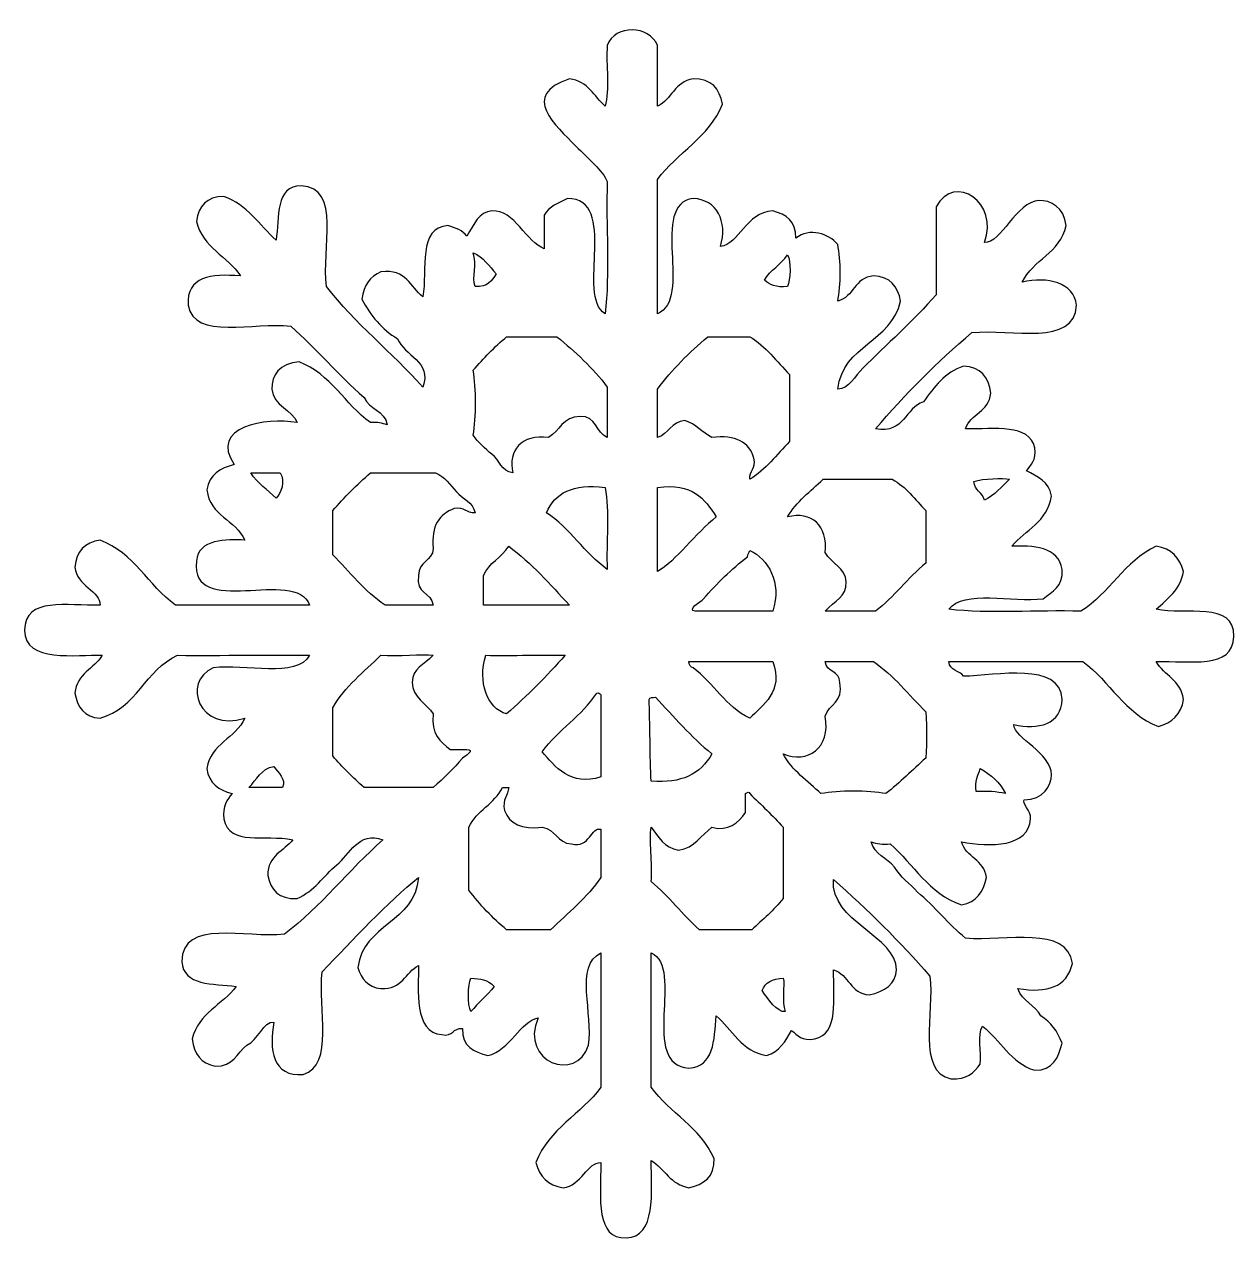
# Model space of a CAD drawing. Header units: centimetres. Extents: x -162 to 48, y -78 to 11.
# Drawn here: x 18.21 to 25.06, y 3.94 to 10.81 of the extents above; entities that cross this region are included whole.
import ezdxf

# ---------------------------------------------------------------- set-up
doc = ezdxf.new("R2010")
doc.units = ezdxf.units.CM
doc.header["$MEASUREMENT"] = 0
doc.layers.add('layer 1', color=7, linetype='Continuous')

msp = doc.modelspace()

# ---------------------------------------------------------------- linework, layer by layer
at = {"layer": 'layer 1', "color": 140}
for points, knots in [([(21.79344, 10.34238), (21.87343, 10.38058), (21.89144, 10.48134), (21.99476, 10.49634), (21.99476, 10.49634), (22.09964, 10.49889), (22.14426, 10.44039), (22.16044, 10.35398), (22.16044, 10.35398), (22.08628, 10.16373), (21.90415, 10.08151), (21.79344, 9.92782), (21.79344, 9.92782), (21.79344, 9.92782), (21.79344, 9.16977), (21.79344, 9.16977), (21.79344, 9.16977), (21.99567, 9.25153), (21.74469, 9.78703), (21.99476, 9.82123), (21.99476, 9.82123), (22.1267, 9.81638), (22.1926, 9.69112), (22.14865, 9.54876), (22.14865, 9.54876), (22.25523, 9.56147), (22.2929, 9.7436), (22.4447, 9.75028), (22.4447, 9.75028), (22.52056, 9.73109), (22.57782, 9.69368), (22.57507, 9.59613), (22.57507, 9.59613), (22.65178, 9.6581), (22.7623, 9.62227), (22.81196, 9.56082), (22.81196, 9.56082), (22.83024, 9.47225), (22.83024, 9.32923), (22.81196, 9.24072), (22.81196, 9.24072), (22.90348, 9.26405), (22.9065, 9.37522), (23.01328, 9.38308), (23.01328, 9.38308), (23.10939, 9.38027), (23.15171, 9.32412), (23.16717, 9.24072), (23.16717, 9.24072), (23.11496, 9.00887), (22.84406, 8.99571), (22.81196, 8.74335), (22.81196, 8.74335), (22.87577, 8.7461), (22.91017, 8.81823), (22.95412, 8.86193), (22.95412, 8.86193), (23.08351, 8.99112), (23.24277, 9.13348), (23.36849, 9.2763), (23.36849, 9.2763), (23.36849, 9.2763), (23.36849, 9.77387), (23.36849, 9.77387), (23.36849, 9.77387), (23.47108, 9.97034), (23.72789, 9.79234), (23.64096, 9.57255), (23.64096, 9.57255), (23.73504, 9.56495), (23.81915, 9.80184), (23.94907, 9.80924), (23.94907, 9.80924), (24.01379, 9.81291), (24.09162, 9.76948), (24.10276, 9.66734), (24.10276, 9.66734), (24.06902, 9.51155), (23.91552, 9.47552), (23.85407, 9.34744), (23.85407, 9.34744), (23.99807, 9.38262), (24.14482, 9.34515), (24.16211, 9.21714), (24.16211, 9.21714), (24.14849, 8.98208), (23.79583, 9.08585), (23.56981, 9.06318), (23.56981, 9.06318), (23.37334, 8.89632), (23.19194, 8.71492), (23.02507, 8.51845), (23.02507, 8.51845), (23.19351, 8.49211), (23.1903, 8.63748), (23.29754, 8.67214), (23.29754, 8.67214), (23.35716, 8.75488), (23.41658, 8.83762), (23.52238, 8.87366), (23.52238, 8.87366), (23.61973, 8.86835), (23.6673, 8.81338), (23.67653, 8.71977), (23.67653, 8.71977), (23.6673, 8.61436), (23.56149, 8.60584), (23.53444, 8.51845), (23.53444, 8.51845), (23.69874, 8.51687), (23.89679, 8.54917), (23.92522, 8.41192), (23.92522, 8.41192), (23.93655, 8.34097), (23.90327, 8.31529), (23.87785, 8.28155), (23.87785, 8.28155), (23.94029, 8.24945), (24.00822, 8.22266), (24.02002, 8.13946), (24.02002, 8.13946), (23.99715, 7.99271), (23.87163, 7.94829), (23.79511, 7.85539), (23.79511, 7.85539), (23.90746, 7.86116), (24.06601, 7.85284), (24.07937, 7.72483), (24.07937, 7.72483), (24.08815, 7.62518), (24.02277, 7.59976), (23.97265, 7.55888), (23.97265, 7.55888), (23.79721, 7.53713), (23.52428, 7.61273), (23.4397, 7.49972), (23.4397, 7.49972), (23.66454, 7.47221), (23.94094, 7.49599), (24.18596, 7.48813), (24.18596, 7.48813), (24.34889, 7.58961), (24.43091, 7.77173), (24.61212, 7.85539), (24.61212, 7.85539), (24.69807, 7.84268), (24.74498, 7.79067), (24.76601, 7.71303), (24.76601, 7.71303), (24.74825, 7.60854), (24.67547, 7.55888), (24.61212, 7.49972), (24.61212, 7.49972), (24.77322, 7.46317), (25.05538, 7.54847), (25.05033, 7.34577), (25.05033, 7.34577), (25.0466, 7.15631), (24.79863, 7.21062), (24.61212, 7.20367), (24.61212, 7.20367), (24.65536, 7.1244), (24.75238, 7.09918), (24.76601, 6.99056), (24.76601, 6.99056), (24.75428, 6.90369), (24.70043, 6.85908), (24.62411, 6.83667), (24.62411, 6.83667), (24.43392, 6.91109), (24.35027, 7.09178), (24.19749, 7.20367), (24.19749, 7.20367), (24.19749, 7.20367), (23.4397, 7.20367), (23.4397, 7.20367), (23.4397, 7.20367), (23.44219, 7.15093), (23.50161, 7.15513), (23.52238, 7.12067), (23.52238, 7.12067), (23.7087, 7.12394), (24.07151, 7.20524), (24.07937, 6.99056), (24.07937, 6.99056), (24.07937, 6.85259), (23.9433, 6.814), (23.80671, 6.84846), (23.80671, 6.84846), (23.80828, 6.7671), (24.01929, 6.69149), (24.02002, 6.56414), (24.02002, 6.56414), (24.02021, 6.5036), (23.97357, 6.42315), (23.86606, 6.42224), (23.86606, 6.42224), (23.8506, 6.40586), (23.90563, 6.35941), (23.90144, 6.31545), (23.90144, 6.31545), (23.89384, 6.15553), (23.67057, 6.15416), (23.51065, 6.18515), (23.51065, 6.18515), (23.53791, 6.09775), (23.63867, 6.08439), (23.65275, 5.98383), (23.65275, 5.98383), (23.63401, 5.90383), (23.59779, 5.84147), (23.51065, 5.82994), (23.51065, 5.82994), (23.3246, 5.89257), (23.24205, 6.05871), (23.10801, 6.17355), (23.10801, 6.17355), (23.06504, 6.16962), (23.03104, 6.17519), (23.00149, 6.18515), (23.00149, 6.18515), (23.02042, 6.11348), (23.09, 6.09225), (23.13186, 6.04298), (23.13186, 6.04298), (23.16534, 5.98592), (23.22056, 5.95055), (23.26197, 5.90108), (23.26197, 5.90108), (23.35971, 5.82116), (23.43669, 5.72014), (23.53444, 5.64041), (23.53444, 5.64041), (23.76301, 5.6203), (24.10689, 5.71529), (24.13859, 5.49825), (24.13859, 5.49825), (24.10597, 5.36421), (23.99735, 5.32975), (23.83049, 5.35615), (23.83049, 5.35615), (23.85198, 5.28284), (23.92849, 5.26463), (23.9606, 5.20219), (23.9606, 5.20219), (24.01445, 5.16524), (24.05539, 5.11532), (24.07937, 5.0483), (24.07937, 5.0483), (24.05998, 4.96464), (24.02879, 4.89343), (23.92522, 4.89435), (23.92522, 4.89435), (23.78679, 4.93759), (23.73274, 5.06514), (23.62917, 5.14304), (23.62917, 5.14304), (23.60165, 5.09541), (23.62504, 4.9972), (23.61737, 4.92973), (23.61737, 4.92973), (23.58062, 4.88328), (23.54321, 4.83821), (23.45143, 4.84672), (23.45143, 4.84672), (23.25686, 4.88511), (23.35808, 5.21929), (23.33312, 5.4271), (23.33312, 5.4271), (23.1637, 5.62095), (22.98138, 5.80196), (22.78838, 5.9723), (22.78838, 5.9723), (22.76689, 5.73422), (23.14798, 5.65037), (23.14359, 5.46267), (23.14359, 5.46267), (23.14156, 5.38478), (23.07729, 5.33695), (22.9897, 5.32051), (22.9897, 5.32051), (22.88154, 5.327), (22.87623, 5.43634), (22.78838, 5.46267), (22.78838, 5.46267), (22.7868, 5.29856), (22.8191, 5.10052), (22.68159, 5.07182), (22.68159, 5.07182), (22.60815, 5.05754), (22.58411, 5.09292), (22.55148, 5.11925), (22.55148, 5.11925), (22.51591, 5.05983), (22.48335, 4.99793), (22.40912, 4.97709), (22.40912, 4.97709), (22.26559, 5.00343), (22.21639, 5.12364), (22.12513, 5.20219), (22.12513, 5.20219), (22.11399, 5.06331), (22.1117, 4.91564), (21.97117, 4.90614), (21.97117, 4.90614), (21.68855, 4.92508), (21.94831, 5.47512), (21.75786, 5.5574), (21.75786, 5.5574), (21.75668, 5.35104), (21.75878, 5.04529), (21.75786, 4.79962), (21.75786, 4.79962), (21.86255, 4.65169), (22.03609, 4.57262), (22.11307, 4.39678), (22.11307, 4.39678), (22.117, 4.29026), (22.05509, 4.24957), (21.97117, 4.23103), (21.97117, 4.23103), (21.86511, 4.24767), (21.83438, 4.339), (21.75786, 4.38499), (21.75786, 4.38499), (21.75924, 4.20889), (21.78695, 3.95097), (21.6157, 3.94677), (21.6157, 3.94677), (21.44491, 3.94265), (21.47033, 4.1631), (21.4736, 4.3732), (21.4736, 4.3732), (21.39846, 4.37686), (21.36151, 4.24053), (21.26049, 4.23103), (21.26049, 4.23103), (21.17218, 4.24171), (21.12717, 4.29511), (21.1066, 4.3732), (21.1066, 4.3732), (21.17866, 4.56548), (21.36308, 4.64566), (21.4736, 4.79962), (21.4736, 4.79962), (21.4736, 4.79962), (21.4736, 5.5574), (21.4736, 5.5574), (21.4736, 5.5574), (21.32312, 5.48783), (21.43292, 5.20842), (21.40265, 5.03651), (21.40265, 5.03651), (21.3393, 4.82111), (21.01115, 4.94034), (21.11839, 5.1904), (21.11839, 5.1904), (21.01691, 5.17239), (20.96215, 5.00762), (20.83407, 4.97709), (20.83407, 4.97709), (20.75807, 4.99996), (20.68575, 5.02655), (20.69197, 5.13105), (20.69197, 5.13105), (20.63602, 5.13589), (20.63786, 5.0825), (20.57365, 5.09567), (20.57365, 5.09567), (20.41649, 5.10792), (20.44165, 5.35405), (20.44328, 5.48645), (20.44328, 5.48645), (20.36722, 5.44787), (20.35176, 5.3492), (20.22998, 5.35615), (20.22998, 5.35615), (20.15621, 5.36493), (20.11972, 5.41183), (20.09961, 5.47466), (20.09961, 5.47466), (20.1338, 5.72499), (20.41924, 5.72361), (20.44328, 5.98383), (20.44328, 5.98383), (20.26994, 5.8454), (20.07006, 5.63071), (19.89828, 5.45088), (19.89828, 5.45088), (19.87542, 5.24471), (19.96812, 4.92324), (19.79176, 4.87057), (19.79176, 4.87057), (19.61822, 4.8553), (19.59627, 5.01267), (19.62608, 5.16662), (19.62608, 5.16662), (19.56784, 5.17468), (19.53567, 5.06167), (19.47212, 5.03651), (19.47212, 5.03651), (19.41736, 4.99236), (19.39613, 4.91518), (19.29439, 4.91793), (19.29439, 4.91793), (19.21538, 4.93366), (19.17168, 4.98476), (19.16408, 5.07182), (19.16408, 5.07182), (19.1992, 5.21838), (19.33553, 5.26371), (19.41297, 5.36814), (19.41297, 5.36814), (19.2803, 5.38569), (19.1139, 5.36905), (19.10493, 5.51004), (19.10493, 5.51004), (19.10742, 5.75204), (19.46708, 5.63739), (19.68524, 5.66399), (19.68524, 5.66399), (19.89206, 5.82017), (20.04896, 6.0268), (20.24196, 6.19694), (20.24196, 6.19694), (20.1038, 6.24823), (20.05152, 6.11118), (19.98129, 6.05504), (19.98129, 6.05504), (19.90523, 5.99306), (19.85419, 5.90593), (19.75619, 5.86525), (19.75619, 5.86525), (19.65261, 5.8602), (19.60734, 5.9136), (19.59044, 5.99562), (19.59044, 5.99562), (19.5907, 6.11), (19.68288, 6.13221), (19.7326, 6.19694), (19.7326, 6.19694), (19.57242, 6.23068), (19.37739, 6.15717), (19.34175, 6.31545), (19.34175, 6.31545), (19.33396, 6.3864), (19.35984, 6.42361), (19.38919, 6.45761), (19.38919, 6.45761), (19.31522, 6.47864), (19.25698, 6.51494), (19.24702, 6.59978), (19.24702, 6.59978), (19.26877, 6.74397), (19.41087, 6.76755), (19.46033, 6.88404), (19.46033, 6.88404), (19.20496, 6.80267), (19.10073, 7.08719), (19.2826, 7.1683), (19.2826, 7.1683), (19.46361, 7.19253), (19.75409, 7.1073), (19.82733, 7.23925), (19.82733, 7.23925), (19.62372, 7.24108), (19.32354, 7.23807), (19.08134, 7.23925), (19.08134, 7.23925), (18.8983, 7.15768), (18.85067, 6.9409), (18.64313, 6.88404), (18.64313, 6.88404), (18.55508, 6.89072), (18.5142, 6.94457), (18.50077, 7.02613), (18.50077, 7.02613), (18.51256, 7.13685), (18.60867, 7.16319), (18.65492, 7.23925), (18.65492, 7.23925), (18.5123, 7.24665), (18.21487, 7.19142), (18.21651, 7.38141), (18.21651, 7.38141), (18.21579, 7.57179), (18.46035, 7.51682), (18.64313, 7.5235), (18.64313, 7.5235), (18.64797, 7.59957), (18.50883, 7.63396), (18.50077, 7.73662), (18.50077, 7.73662), (18.50817, 7.82814), (18.55737, 7.87734), (18.64313, 7.89051), (18.64313, 7.89051), (18.83541, 7.81864), (18.9154, 7.63396), (19.06929, 7.5235), (19.06929, 7.5235), (19.06929, 7.5235), (19.82733, 7.5235), (19.82733, 7.5235), (19.82733, 7.5235), (19.74878, 7.7412), (19.15183, 7.44011), (19.18787, 7.77219), (19.18787, 7.77219), (19.19546, 7.89562), (19.35957, 7.89608), (19.46033, 7.89051), (19.46033, 7.89051), (19.41113, 8.00725), (19.26248, 8.02455), (19.24702, 8.17503), (19.24702, 8.17503), (19.26019, 8.26052), (19.32145, 8.298), (19.40098, 8.31693), (19.40098, 8.31693), (19.2579, 8.53161), (19.57891, 8.58619), (19.75619, 8.55409), (19.75619, 8.55409), (19.73424, 8.62504), (19.61959, 8.64882), (19.61429, 8.74335), (19.61429, 8.74335), (19.60964, 8.82098), (19.6591, 8.88846), (19.76818, 8.89724), (19.76818, 8.89724), (19.94775, 8.82839), (20.02702, 8.65877), (20.17082, 8.55409), (20.17082, 8.55409), (20.2115, 8.55913), (20.23738, 8.54943), (20.26555, 8.54203), (20.26555, 8.54203), (20.25238, 8.6234), (20.16315, 8.62897), (20.13518, 8.69599), (20.13518, 8.69599), (19.99026, 8.82354), (19.86572, 8.9712), (19.72081, 9.09876), (19.72081, 9.09876), (19.51445, 9.12536), (19.17535, 9.01903), (19.1405, 9.21714), (19.1405, 9.21714), (19.131, 9.38053), (19.26969, 9.39599), (19.43655, 9.38308), (19.43655, 9.38308), (19.36442, 9.49655), (19.22344, 9.54116), (19.18787, 9.69093), (19.18787, 9.69093), (19.19782, 9.77963), (19.24611, 9.83001), (19.34175, 9.83283), (19.34175, 9.83283), (19.47586, 9.7852), (19.54353, 9.67173), (19.63787, 9.58434), (19.63787, 9.58434), (19.65792, 9.71425), (19.63047, 9.89172), (19.77997, 9.89244), (19.77997, 9.89244), (20.00854, 9.88386), (19.89481, 9.5335), (19.92213, 9.32366), (19.92213, 9.32366), (20.08342, 9.11402), (20.29234, 8.95201), (20.46707, 8.75534), (20.46707, 8.75534), (20.52138, 8.90071), (20.36028, 8.93262), (20.32471, 9.02781), (20.32471, 9.02781), (20.23666, 9.08166), (20.17036, 9.15752), (20.12339, 9.25271), (20.12339, 9.25271), (20.13197, 9.33107), (20.1701, 9.37981), (20.22998, 9.40686), (20.22998, 9.40686), (20.37443, 9.42468), (20.39684, 9.32091), (20.46707, 9.2645), (20.46707, 9.2645), (20.49458, 9.41839), (20.4366, 9.6581), (20.60897, 9.66734), (20.60897, 9.66734), (20.65083, 9.65372), (20.69354, 9.6412), (20.71556, 9.60792), (20.71556, 9.60792), (20.76037, 9.67868), (20.78231, 9.74432), (20.85765, 9.75028), (20.85765, 9.75028), (20.98475, 9.76024), (21.0534, 9.57025), (21.1537, 9.53697), (21.1537, 9.53697), (21.1537, 9.53697), (21.1537, 9.7265), (21.1537, 9.7265), (21.1537, 9.7265), (21.18004, 9.77524), (21.23461, 9.79562), (21.28407, 9.82123), (21.28407, 9.82123), (21.57803, 9.81684), (21.3317, 9.27165), (21.49738, 9.16977), (21.49738, 9.16977), (21.5249, 9.39487), (21.50131, 9.67127), (21.50918, 9.91603), (21.50918, 9.91603), (21.48238, 9.97931), (21.4054, 10.04221), (21.33144, 10.11728), (21.33144, 10.11728), (21.21915, 10.23147), (21.01226, 10.40528), (21.29606, 10.49634), (21.29606, 10.49634), (21.40239, 10.48435), (21.4343, 10.39768), (21.49738, 10.34238), (21.49738, 10.34238), (21.52464, 10.43325), (21.50131, 10.57515), (21.50918, 10.68587), (21.50918, 10.68587), (21.55399, 10.8051), (21.74679, 10.80071), (21.79344, 10.68587), (21.79344, 10.68587), (21.79344, 10.68587), (21.79344, 10.34238), (21.79344, 10.34238)], [0, 0, 0, 0, 0.0060976, 0.0060976, 0.0060976, 0.0060976, 0.0121951, 0.0121951, 0.0121951, 0.0121951, 0.0182927, 0.0182927, 0.0182927, 0.0182927, 0.0243902, 0.0243902, 0.0243902, 0.0243902, 0.0304878, 0.0304878, 0.0304878, 0.0304878, 0.0365854, 0.0365854, 0.0365854, 0.0365854, 0.0426829, 0.0426829, 0.0426829, 0.0426829, 0.0487805, 0.0487805, 0.0487805, 0.0487805, 0.054878, 0.054878, 0.054878, 0.054878, 0.0609756, 0.0609756, 0.0609756, 0.0609756, 0.0670732, 0.0670732, 0.0670732, 0.0670732, 0.0731707, 0.0731707, 0.0731707, 0.0731707, 0.0792683, 0.0792683, 0.0792683, 0.0792683, 0.0853659, 0.0853659, 0.0853659, 0.0853659, 0.0914634, 0.0914634, 0.0914634, 0.0914634, 0.097561, 0.097561, 0.097561, 0.097561, 0.1036585, 0.1036585, 0.1036585, 0.1036585, 0.1097561, 0.1097561, 0.1097561, 0.1097561, 0.1158537, 0.1158537, 0.1158537, 0.1158537, 0.1219512, 0.1219512, 0.1219512, 0.1219512, 0.1280488, 0.1280488, 0.1280488, 0.1280488, 0.1341463, 0.1341463, 0.1341463, 0.1341463, 0.1402439, 0.1402439, 0.1402439, 0.1402439, 0.1463415, 0.1463415, 0.1463415, 0.1463415, 0.152439, 0.152439, 0.152439, 0.152439, 0.1585366, 0.1585366, 0.1585366, 0.1585366, 0.1646341, 0.1646341, 0.1646341, 0.1646341, 0.1707317, 0.1707317, 0.1707317, 0.1707317, 0.1768293, 0.1768293, 0.1768293, 0.1768293, 0.1829268, 0.1829268, 0.1829268, 0.1829268, 0.1890244, 0.1890244, 0.1890244, 0.1890244, 0.195122, 0.195122, 0.195122, 0.195122, 0.2012195, 0.2012195, 0.2012195, 0.2012195, 0.2073171, 0.2073171, 0.2073171, 0.2073171, 0.2134146, 0.2134146, 0.2134146, 0.2134146, 0.2195122, 0.2195122, 0.2195122, 0.2195122, 0.2256098, 0.2256098, 0.2256098, 0.2256098, 0.2317073, 0.2317073, 0.2317073, 0.2317073, 0.2378049, 0.2378049, 0.2378049, 0.2378049, 0.2439024, 0.2439024, 0.2439024, 0.2439024, 0.25, 0.25, 0.25, 0.25, 0.2560976, 0.2560976, 0.2560976, 0.2560976, 0.2621951, 0.2621951, 0.2621951, 0.2621951, 0.2682927, 0.2682927, 0.2682927, 0.2682927, 0.2743902, 0.2743902, 0.2743902, 0.2743902, 0.2804878, 0.2804878, 0.2804878, 0.2804878, 0.2865854, 0.2865854, 0.2865854, 0.2865854, 0.2926829, 0.2926829, 0.2926829, 0.2926829, 0.2987805, 0.2987805, 0.2987805, 0.2987805, 0.304878, 0.304878, 0.304878, 0.304878, 0.3109756, 0.3109756, 0.3109756, 0.3109756, 0.3170732, 0.3170732, 0.3170732, 0.3170732, 0.3231707, 0.3231707, 0.3231707, 0.3231707, 0.3292683, 0.3292683, 0.3292683, 0.3292683, 0.3353659, 0.3353659, 0.3353659, 0.3353659, 0.3414634, 0.3414634, 0.3414634, 0.3414634, 0.347561, 0.347561, 0.347561, 0.347561, 0.3536585, 0.3536585, 0.3536585, 0.3536585, 0.3597561, 0.3597561, 0.3597561, 0.3597561, 0.3658537, 0.3658537, 0.3658537, 0.3658537, 0.3719512, 0.3719512, 0.3719512, 0.3719512, 0.3780488, 0.3780488, 0.3780488, 0.3780488, 0.3841463, 0.3841463, 0.3841463, 0.3841463, 0.3902439, 0.3902439, 0.3902439, 0.3902439, 0.3963415, 0.3963415, 0.3963415, 0.3963415, 0.402439, 0.402439, 0.402439, 0.402439, 0.4085366, 0.4085366, 0.4085366, 0.4085366, 0.4146341, 0.4146341, 0.4146341, 0.4146341, 0.4207317, 0.4207317, 0.4207317, 0.4207317, 0.4268293, 0.4268293, 0.4268293, 0.4268293, 0.4329268, 0.4329268, 0.4329268, 0.4329268, 0.4390244, 0.4390244, 0.4390244, 0.4390244, 0.445122, 0.445122, 0.445122, 0.445122, 0.4512195, 0.4512195, 0.4512195, 0.4512195, 0.4573171, 0.4573171, 0.4573171, 0.4573171, 0.4634146, 0.4634146, 0.4634146, 0.4634146, 0.4695122, 0.4695122, 0.4695122, 0.4695122, 0.4756098, 0.4756098, 0.4756098, 0.4756098, 0.4817073, 0.4817073, 0.4817073, 0.4817073, 0.4878049, 0.4878049, 0.4878049, 0.4878049, 0.4939024, 0.4939024, 0.4939024, 0.4939024, 0.5, 0.5, 0.5, 0.5, 0.5060976, 0.5060976, 0.5060976, 0.5060976, 0.5121951, 0.5121951, 0.5121951, 0.5121951, 0.5182927, 0.5182927, 0.5182927, 0.5182927, 0.5243902, 0.5243902, 0.5243902, 0.5243902, 0.5304878, 0.5304878, 0.5304878, 0.5304878, 0.5365854, 0.5365854, 0.5365854, 0.5365854, 0.5426829, 0.5426829, 0.5426829, 0.5426829, 0.5487805, 0.5487805, 0.5487805, 0.5487805, 0.554878, 0.554878, 0.554878, 0.554878, 0.5609756, 0.5609756, 0.5609756, 0.5609756, 0.5670732, 0.5670732, 0.5670732, 0.5670732, 0.5731707, 0.5731707, 0.5731707, 0.5731707, 0.5792683, 0.5792683, 0.5792683, 0.5792683, 0.5853659, 0.5853659, 0.5853659, 0.5853659, 0.5914634, 0.5914634, 0.5914634, 0.5914634, 0.597561, 0.597561, 0.597561, 0.597561, 0.6036585, 0.6036585, 0.6036585, 0.6036585, 0.6097561, 0.6097561, 0.6097561, 0.6097561, 0.6158537, 0.6158537, 0.6158537, 0.6158537, 0.6219512, 0.6219512, 0.6219512, 0.6219512, 0.6280488, 0.6280488, 0.6280488, 0.6280488, 0.6341463, 0.6341463, 0.6341463, 0.6341463, 0.6402439, 0.6402439, 0.6402439, 0.6402439, 0.6463415, 0.6463415, 0.6463415, 0.6463415, 0.652439, 0.652439, 0.652439, 0.652439, 0.6585366, 0.6585366, 0.6585366, 0.6585366, 0.6646341, 0.6646341, 0.6646341, 0.6646341, 0.6707317, 0.6707317, 0.6707317, 0.6707317, 0.6768293, 0.6768293, 0.6768293, 0.6768293, 0.6829268, 0.6829268, 0.6829268, 0.6829268, 0.6890244, 0.6890244, 0.6890244, 0.6890244, 0.695122, 0.695122, 0.695122, 0.695122, 0.7012195, 0.7012195, 0.7012195, 0.7012195, 0.7073171, 0.7073171, 0.7073171, 0.7073171, 0.7134146, 0.7134146, 0.7134146, 0.7134146, 0.7195122, 0.7195122, 0.7195122, 0.7195122, 0.7256098, 0.7256098, 0.7256098, 0.7256098, 0.7317073, 0.7317073, 0.7317073, 0.7317073, 0.7378049, 0.7378049, 0.7378049, 0.7378049, 0.7439024, 0.7439024, 0.7439024, 0.7439024, 0.75, 0.75, 0.75, 0.75, 0.7560976, 0.7560976, 0.7560976, 0.7560976, 0.7621951, 0.7621951, 0.7621951, 0.7621951, 0.7682927, 0.7682927, 0.7682927, 0.7682927, 0.7743902, 0.7743902, 0.7743902, 0.7743902, 0.7804878, 0.7804878, 0.7804878, 0.7804878, 0.7865854, 0.7865854, 0.7865854, 0.7865854, 0.7926829, 0.7926829, 0.7926829, 0.7926829, 0.7987805, 0.7987805, 0.7987805, 0.7987805, 0.804878, 0.804878, 0.804878, 0.804878, 0.8109756, 0.8109756, 0.8109756, 0.8109756, 0.8170732, 0.8170732, 0.8170732, 0.8170732, 0.8231707, 0.8231707, 0.8231707, 0.8231707, 0.8292683, 0.8292683, 0.8292683, 0.8292683, 0.8353659, 0.8353659, 0.8353659, 0.8353659, 0.8414634, 0.8414634, 0.8414634, 0.8414634, 0.847561, 0.847561, 0.847561, 0.847561, 0.8536585, 0.8536585, 0.8536585, 0.8536585, 0.8597561, 0.8597561, 0.8597561, 0.8597561, 0.8658537, 0.8658537, 0.8658537, 0.8658537, 0.8719512, 0.8719512, 0.8719512, 0.8719512, 0.8780488, 0.8780488, 0.8780488, 0.8780488, 0.8841463, 0.8841463, 0.8841463, 0.8841463, 0.8902439, 0.8902439, 0.8902439, 0.8902439, 0.8963415, 0.8963415, 0.8963415, 0.8963415, 0.902439, 0.902439, 0.902439, 0.902439, 0.9085366, 0.9085366, 0.9085366, 0.9085366, 0.9146341, 0.9146341, 0.9146341, 0.9146341, 0.9207317, 0.9207317, 0.9207317, 0.9207317, 0.9268293, 0.9268293, 0.9268293, 0.9268293, 0.9329268, 0.9329268, 0.9329268, 0.9329268, 0.9390244, 0.9390244, 0.9390244, 0.9390244, 0.945122, 0.945122, 0.945122, 0.945122, 0.9512195, 0.9512195, 0.9512195, 0.9512195, 0.9573171, 0.9573171, 0.9573171, 0.9573171, 0.9634146, 0.9634146, 0.9634146, 0.9634146, 0.9695122, 0.9695122, 0.9695122, 0.9695122, 0.9756098, 0.9756098, 0.9756098, 0.9756098, 0.9817073, 0.9817073, 0.9817073, 0.9817073, 0.9878049, 0.9878049, 0.9878049, 0.9878049, 1, 1, 1, 1]), ([(20.76292, 9.32366), (20.83341, 9.31672), (20.85628, 9.35694), (20.8815, 9.39487), (20.8815, 9.39487), (20.84127, 9.43759), (20.8112, 9.49033), (20.75133, 9.51339), (20.75133, 9.51339), (20.77629, 9.44774), (20.74189, 9.37522), (20.76292, 9.32366)], [0, 0, 0, 0, 0.25, 0.25, 0.25, 0.25, 0.5, 0.5, 0.5, 0.5, 1, 1, 1, 1]), ([(22.39733, 9.3595), (22.42622, 9.3327), (22.46461, 9.31606), (22.5277, 9.32366), (22.5277, 9.32366), (22.54454, 9.35858), (22.54945, 9.4674), (22.5277, 9.5014), (22.5277, 9.5014), (22.49233, 9.44591), (22.42924, 9.4182), (22.39733, 9.3595)], [0, 0, 0, 0, 0.25, 0.25, 0.25, 0.25, 0.5, 0.5, 0.5, 0.5, 1, 1, 1, 1]), ([(21.50918, 8.75534), (21.42761, 8.8633), (21.32961, 8.95456), (21.22492, 9.0394), (21.22492, 9.0394), (21.22492, 9.0394), (20.94066, 9.0394), (20.94066, 9.0394), (20.94066, 9.0394), (20.872, 8.98208), (20.81029, 8.91735), (20.75133, 8.84987), (20.75133, 8.84987), (20.7696, 8.74794), (20.7696, 8.58501), (20.75133, 8.48287), (20.75133, 8.48287), (20.78185, 8.44245), (20.81723, 8.40681), (20.85765, 8.37635), (20.85765, 8.37635), (20.89997, 8.34327), (20.91039, 8.2788), (20.97623, 8.26956), (20.97623, 8.26956), (20.94524, 8.39895), (21.02589, 8.48818), (21.17755, 8.47088), (21.17755, 8.47088), (21.23972, 8.50737), (21.25885, 8.5871), (21.35522, 8.5894), (21.35522, 8.5894), (21.45067, 8.59405), (21.44235, 8.49486), (21.50918, 8.47088), (21.50918, 8.47088), (21.50918, 8.47088), (21.50918, 8.75534), (21.50918, 8.75534)], [0, 0, 0, 0, 0.0909091, 0.0909091, 0.0909091, 0.0909091, 0.1818182, 0.1818182, 0.1818182, 0.1818182, 0.2727273, 0.2727273, 0.2727273, 0.2727273, 0.3636364, 0.3636364, 0.3636364, 0.3636364, 0.4545455, 0.4545455, 0.4545455, 0.4545455, 0.5454545, 0.5454545, 0.5454545, 0.5454545, 0.6363636, 0.6363636, 0.6363636, 0.6363636, 0.7272727, 0.7272727, 0.7272727, 0.7272727, 0.8181818, 0.8181818, 0.8181818, 0.8181818, 1, 1, 1, 1]), ([(22.53969, 8.4473), (22.53969, 8.4473), (22.53969, 8.82629), (22.53969, 8.82629), (22.53969, 8.82629), (22.46691, 8.8998), (22.40657, 8.98555), (22.31439, 9.0394), (22.31439, 9.0394), (22.31439, 9.0394), (22.0775, 9.0394), (22.0775, 9.0394), (22.0775, 9.0394), (21.97235, 8.95135), (21.87598, 8.85407), (21.79344, 8.74335), (21.79344, 8.74335), (21.79344, 8.74335), (21.79344, 8.47088), (21.79344, 8.47088), (21.79344, 8.47088), (21.85725, 8.49001), (21.87061, 8.55959), (21.94739, 8.56581), (21.94739, 8.56581), (22.01231, 8.5478), (22.0435, 8.49604), (22.10128, 8.47088), (22.10128, 8.47088), (22.23329, 8.48451), (22.31348, 8.44592), (22.33817, 8.3525), (22.33817, 8.3525), (22.35069, 8.29269), (22.31112, 8.28483), (22.31439, 8.23419), (22.31439, 8.23419), (22.40657, 8.28804), (22.46691, 8.37379), (22.53969, 8.4473)], [0, 0, 0, 0, 0.0909091, 0.0909091, 0.0909091, 0.0909091, 0.1818182, 0.1818182, 0.1818182, 0.1818182, 0.2727273, 0.2727273, 0.2727273, 0.2727273, 0.3636364, 0.3636364, 0.3636364, 0.3636364, 0.4545455, 0.4545455, 0.4545455, 0.4545455, 0.5454545, 0.5454545, 0.5454545, 0.5454545, 0.6363636, 0.6363636, 0.6363636, 0.6363636, 0.7272727, 0.7272727, 0.7272727, 0.7272727, 0.8181818, 0.8181818, 0.8181818, 0.8181818, 1, 1, 1, 1]), ([(19.63787, 8.12766), (19.66604, 8.15171), (19.6912, 8.22515), (19.66165, 8.26956), (19.66165, 8.26956), (19.66165, 8.26956), (19.49571, 8.26956), (19.49571, 8.26956), (19.49571, 8.26956), (19.53174, 8.21086), (19.58998, 8.17431), (19.63787, 8.12766)], [0, 0, 0, 0, 0.25, 0.25, 0.25, 0.25, 0.5, 0.5, 0.5, 0.5, 1, 1, 1, 1]), ([(20.65659, 8.16304), (20.6203, 8.20182), (20.59396, 8.25063), (20.53802, 8.26956), (20.53802, 8.26956), (20.53802, 8.26956), (20.17082, 8.26956), (20.17082, 8.26956), (20.17082, 8.26956), (20.0943, 8.20412), (20.02453, 8.13179), (19.9577, 8.05671), (19.9577, 8.05671), (19.9577, 8.05671), (19.9577, 7.80776), (19.9577, 7.80776), (19.9577, 7.80776), (20.05342, 7.70982), (20.13819, 7.60166), (20.25376, 7.5235), (20.25376, 7.5235), (20.25376, 7.5235), (20.52622, 7.5235), (20.52622, 7.5235), (20.52622, 7.5235), (20.51541, 7.59563), (20.42455, 7.58751), (20.44328, 7.68945), (20.44328, 7.68945), (20.44001, 7.77173), (20.52118, 7.76944), (20.52622, 7.8434), (20.52622, 7.8434), (20.51194, 7.97187), (20.56114, 8.03726), (20.64461, 8.06851), (20.64461, 8.06851), (20.70442, 8.08095), (20.71228, 8.04119), (20.76292, 8.04466), (20.76292, 8.04466), (20.74857, 8.10526), (20.69197, 8.12373), (20.65659, 8.16304)], [0, 0, 0, 0, 0.0833333, 0.0833333, 0.0833333, 0.0833333, 0.1666667, 0.1666667, 0.1666667, 0.1666667, 0.25, 0.25, 0.25, 0.25, 0.3333333, 0.3333333, 0.3333333, 0.3333333, 0.4166667, 0.4166667, 0.4166667, 0.4166667, 0.5, 0.5, 0.5, 0.5, 0.5833333, 0.5833333, 0.5833333, 0.5833333, 0.6666667, 0.6666667, 0.6666667, 0.6666667, 0.75, 0.75, 0.75, 0.75, 0.8333333, 0.8333333, 0.8333333, 0.8333333, 1, 1, 1, 1]), ([(23.5818, 8.22239), (23.58481, 8.17018), (23.62989, 8.16003), (23.64096, 8.11561), (23.64096, 8.11561), (23.70038, 8.14312), (23.73713, 8.19331), (23.78312, 8.23419), (23.78312, 8.23419), (23.7482, 8.24087), (23.63126, 8.2393), (23.5818, 8.22239)], [0, 0, 0, 0, 0.25, 0.25, 0.25, 0.25, 0.5, 0.5, 0.5, 0.5, 1, 1, 1, 1]), ([(21.16576, 8.04466), (21.30026, 7.95799), (21.37999, 7.81681), (21.50918, 7.72483), (21.50918, 7.72483), (21.50177, 7.87524), (21.52418, 8.05599), (21.49738, 8.18682), (21.49738, 8.18682), (21.31434, 8.21198), (21.21286, 8.15564), (21.16576, 8.04466)], [0, 0, 0, 0, 0.25, 0.25, 0.25, 0.25, 0.5, 0.5, 0.5, 0.5, 1, 1, 1, 1]), ([(21.79344, 7.71303), (21.89904, 7.77311), (22.00956, 7.93119), (22.12513, 8.02107), (22.12513, 8.02107), (22.06197, 8.12373), (21.98919, 8.21663), (21.79344, 8.18682), (21.79344, 8.18682), (21.79344, 8.18682), (21.79344, 7.71303), (21.79344, 7.71303)], [0, 0, 0, 0, 0.25, 0.25, 0.25, 0.25, 0.5, 0.5, 0.5, 0.5, 1, 1, 1, 1]), ([(23.30933, 8.05671), (23.24926, 8.11888), (23.19953, 8.19167), (23.11981, 8.23419), (23.11981, 8.23419), (23.11981, 8.23419), (22.72902, 8.23419), (22.72902, 8.23419), (22.72902, 8.23419), (22.65873, 8.16625), (22.57808, 8.10847), (22.5277, 8.02107), (22.5277, 8.02107), (22.66475, 8.05599), (22.75647, 7.97351), (22.74101, 7.81956), (22.74101, 7.81956), (22.77731, 7.75673), (22.85658, 7.73498), (22.85933, 7.65388), (22.85933, 7.65388), (22.86214, 7.56556), (22.79395, 7.55194), (22.74101, 7.48813), (22.74101, 7.48813), (22.74101, 7.48813), (23.02507, 7.48813), (23.02507, 7.48813), (23.02507, 7.48813), (23.12931, 7.56949), (23.20785, 7.67628), (23.30933, 7.7604), (23.30933, 7.7604), (23.30933, 7.7604), (23.30933, 8.05671), (23.30933, 8.05671)], [0, 0, 0, 0, 0.1, 0.1, 0.1, 0.1, 0.2, 0.2, 0.2, 0.2, 0.3, 0.3, 0.3, 0.3, 0.4, 0.4, 0.4, 0.4, 0.5, 0.5, 0.5, 0.5, 0.6, 0.6, 0.6, 0.6, 0.7, 0.7, 0.7, 0.7, 0.8, 0.8, 0.8, 0.8, 1, 1, 1, 1]), ([(20.95265, 7.85539), (20.91406, 7.79112), (20.83918, 7.76315), (20.81055, 7.68945), (20.81055, 7.68945), (20.81055, 7.68945), (20.81055, 7.5235), (20.81055, 7.5235), (20.81055, 7.5235), (20.81055, 7.5235), (21.29606, 7.5235), (21.29606, 7.5235), (21.29606, 7.5235), (21.18607, 7.63861), (21.08256, 7.7602), (20.95265, 7.85539)], [0, 0, 0, 0, 0.2, 0.2, 0.2, 0.2, 0.4, 0.4, 0.4, 0.4, 0.6, 0.6, 0.6, 0.6, 1, 1, 1, 1]), ([(22.3026, 7.79578), (22.21036, 7.72646), (22.12899, 7.64601), (22.05391, 7.55888), (22.05391, 7.55888), (22.03845, 7.54408), (21.95545, 7.49324), (22.00655, 7.48813), (22.00655, 7.48813), (22.00655, 7.48813), (22.4447, 7.48813), (22.4447, 7.48813), (22.4447, 7.48813), (22.49789, 7.65296), (22.41836, 7.7847), (22.31439, 7.83161), (22.31439, 7.83161), (22.31393, 7.81635), (22.29932, 7.81497), (22.3026, 7.79578)], [0, 0, 0, 0, 0.1666667, 0.1666667, 0.1666667, 0.1666667, 0.3333333, 0.3333333, 0.3333333, 0.3333333, 0.5, 0.5, 0.5, 0.5, 0.6666667, 0.6666667, 0.6666667, 0.6666667, 1, 1, 1, 1]), ([(20.22998, 7.23925), (20.13289, 7.147), (20.02846, 7.06197), (19.9577, 6.94319), (19.9577, 6.94319), (19.9577, 6.94319), (19.9577, 6.67092), (19.9577, 6.67092), (19.9577, 6.67092), (20.01228, 6.60692), (20.07143, 6.54776), (20.13518, 6.49319), (20.13518, 6.49319), (20.13518, 6.49319), (20.52622, 6.49319), (20.52622, 6.49319), (20.52622, 6.49319), (20.58636, 6.54357), (20.64159, 6.59886), (20.69197, 6.65893), (20.69197, 6.65893), (20.70468, 6.66634), (20.76731, 6.7084), (20.71556, 6.7063), (20.71556, 6.7063), (20.71556, 6.7063), (20.62076, 6.7063), (20.62076, 6.7063), (20.62076, 6.7063), (20.56809, 6.75229), (20.51004, 6.79297), (20.52622, 6.90782), (20.52622, 6.90782), (20.48698, 6.96632), (20.40699, 7.00491), (20.40771, 7.08529), (20.40771, 7.08529), (20.40837, 7.17151), (20.47237, 7.17983), (20.52622, 7.23925), (20.52622, 7.23925), (20.46405, 7.24757), (20.32818, 7.23368), (20.22998, 7.23925)], [0, 0, 0, 0, 0.0833333, 0.0833333, 0.0833333, 0.0833333, 0.1666667, 0.1666667, 0.1666667, 0.1666667, 0.25, 0.25, 0.25, 0.25, 0.3333333, 0.3333333, 0.3333333, 0.3333333, 0.4166667, 0.4166667, 0.4166667, 0.4166667, 0.5, 0.5, 0.5, 0.5, 0.5833333, 0.5833333, 0.5833333, 0.5833333, 0.6666667, 0.6666667, 0.6666667, 0.6666667, 0.75, 0.75, 0.75, 0.75, 0.8333333, 0.8333333, 0.8333333, 0.8333333, 1, 1, 1, 1]), ([(20.82228, 7.23925), (20.77746, 7.09086), (20.82902, 6.939), (20.94066, 6.90782), (20.94066, 6.90782), (21.0576, 7.01159), (21.16733, 7.12303), (21.27228, 7.23925), (21.27228, 7.23925), (21.16668, 7.24226), (20.96653, 7.23695), (20.82228, 7.23925)], [0, 0, 0, 0, 0.25, 0.25, 0.25, 0.25, 0.5, 0.5, 0.5, 0.5, 1, 1, 1, 1]), ([(21.99476, 7.1683), (22.1117, 7.08372), (22.178, 6.94876), (22.31439, 6.88404), (22.31439, 6.88404), (22.386, 6.95544), (22.50897, 7.03563), (22.4447, 7.20367), (22.4447, 7.20367), (22.4447, 7.20367), (21.97117, 7.20367), (21.97117, 7.20367), (21.97117, 7.20367), (21.97045, 7.1833), (21.98041, 7.17341), (21.99476, 7.1683)], [0, 0, 0, 0, 0.2, 0.2, 0.2, 0.2, 0.4, 0.4, 0.4, 0.4, 0.6, 0.6, 0.6, 0.6, 1, 1, 1, 1]), ([(22.82375, 7.08529), (22.84616, 6.97208), (22.7623, 6.96514), (22.74101, 6.89583), (22.74101, 6.89583), (22.77455, 6.71233), (22.63934, 6.62474), (22.50392, 6.68272), (22.50392, 6.68272), (22.5543, 6.5868), (22.64281, 6.52902), (22.71723, 6.45761), (22.71723, 6.45761), (22.81589, 6.47655), (22.9855, 6.47655), (23.08423, 6.45761), (23.08423, 6.45761), (23.16278, 6.52142), (23.23537, 6.591), (23.30933, 6.65893), (23.30933, 6.65893), (23.31536, 6.76572), (23.31536, 6.81282), (23.30933, 6.91961), (23.30933, 6.91961), (23.21362, 7.01735), (23.12858, 7.12578), (23.01328, 7.20367), (23.01328, 7.20367), (23.01328, 7.20367), (22.74101, 7.20367), (22.74101, 7.20367), (22.74101, 7.20367), (22.7454, 7.14124), (22.82559, 7.15421), (22.82375, 7.08529)], [0, 0, 0, 0, 0.1, 0.1, 0.1, 0.1, 0.2, 0.2, 0.2, 0.2, 0.3, 0.3, 0.3, 0.3, 0.4, 0.4, 0.4, 0.4, 0.5, 0.5, 0.5, 0.5, 0.6, 0.6, 0.6, 0.6, 0.7, 0.7, 0.7, 0.7, 0.8, 0.8, 0.8, 0.8, 1, 1, 1, 1]), ([(21.14191, 6.69451), (21.21129, 6.61294), (21.30327, 6.49391), (21.4736, 6.55261), (21.4736, 6.55261), (21.4736, 6.55261), (21.4736, 7.01414), (21.4736, 7.01414), (21.4736, 7.01414), (21.47079, 7.02364), (21.46364, 7.02803), (21.45002, 7.02613), (21.45002, 7.02613), (21.36544, 6.8974), (21.23278, 6.81702), (21.14191, 6.69451)], [0, 0, 0, 0, 0.2, 0.2, 0.2, 0.2, 0.4, 0.4, 0.4, 0.4, 0.6, 0.6, 0.6, 0.6, 1, 1, 1, 1]), ([(21.75786, 6.52883), (21.92911, 6.51356), (22.03426, 6.56761), (22.10128, 6.68272), (22.10128, 6.68272), (21.98251, 6.77725), (21.88542, 6.89301), (21.78145, 7.00235), (21.78145, 7.00235), (21.76756, 7.00052), (21.7479, 7.00445), (21.74607, 6.99056), (21.74607, 6.99056), (21.75118, 6.8651), (21.7502, 6.65566), (21.75786, 6.52883)], [0, 0, 0, 0, 0.2, 0.2, 0.2, 0.2, 0.4, 0.4, 0.4, 0.4, 0.6, 0.6, 0.6, 0.6, 1, 1, 1, 1]), ([(19.62608, 6.61157), (19.55185, 6.59886), (19.52899, 6.53505), (19.48392, 6.49319), (19.48392, 6.49319), (19.48392, 6.49319), (19.67345, 6.49319), (19.67345, 6.49319), (19.67345, 6.49319), (19.69703, 6.54154), (19.64822, 6.57455), (19.62608, 6.61157)], [0, 0, 0, 0, 0.25, 0.25, 0.25, 0.25, 0.5, 0.5, 0.5, 0.5, 1, 1, 1, 1]), ([(23.59359, 6.4696), (23.6555, 6.47196), (23.71171, 6.46914), (23.75928, 6.45761), (23.75928, 6.45761), (23.73019, 6.52326), (23.67706, 6.56486), (23.61737, 6.59978), (23.61737, 6.59978), (23.6063, 6.55955), (23.58409, 6.5304), (23.59359, 6.4696)], [0, 0, 0, 0, 0.25, 0.25, 0.25, 0.25, 0.5, 0.5, 0.5, 0.5, 1, 1, 1, 1]), ([(20.91681, 6.49319), (20.87318, 6.39891), (20.77098, 6.36262), (20.72754, 6.26809), (20.72754, 6.26809), (20.72754, 6.26809), (20.72754, 5.91288), (20.72754, 5.91288), (20.72754, 5.91288), (20.78972, 5.82895), (20.86158, 5.75479), (20.94066, 5.68777), (20.94066, 5.68777), (20.94066, 5.68777), (21.18934, 5.68777), (21.18934, 5.68777), (21.18934, 5.68777), (21.28683, 5.78368), (21.39571, 5.86826), (21.4736, 5.98383), (21.4736, 5.98383), (21.4736, 5.98383), (21.4736, 6.25629), (21.4736, 6.25629), (21.4736, 6.25629), (21.41792, 6.27293), (21.41209, 6.14656), (21.30786, 6.17355), (21.30786, 6.17355), (21.224, 6.17656), (21.21935, 6.25865), (21.14191, 6.26809), (21.14191, 6.26809), (21.02589, 6.25472), (20.95612, 6.28754), (20.92886, 6.36262), (20.92886, 6.36262), (20.91478, 6.428), (20.94944, 6.44517), (20.95265, 6.49319), (20.95265, 6.49319), (20.95265, 6.49319), (20.91681, 6.49319), (20.91681, 6.49319)], [0, 0, 0, 0, 0.0833333, 0.0833333, 0.0833333, 0.0833333, 0.1666667, 0.1666667, 0.1666667, 0.1666667, 0.25, 0.25, 0.25, 0.25, 0.3333333, 0.3333333, 0.3333333, 0.3333333, 0.4166667, 0.4166667, 0.4166667, 0.4166667, 0.5, 0.5, 0.5, 0.5, 0.5833333, 0.5833333, 0.5833333, 0.5833333, 0.6666667, 0.6666667, 0.6666667, 0.6666667, 0.75, 0.75, 0.75, 0.75, 0.8333333, 0.8333333, 0.8333333, 0.8333333, 1, 1, 1, 1]), ([(22.32638, 5.68777), (22.38692, 5.74556), (22.45145, 5.7996), (22.50392, 5.86525), (22.50392, 5.86525), (22.50392, 5.86525), (22.50392, 6.26809), (22.50392, 6.26809), (22.50392, 6.26809), (22.44332, 6.33373), (22.37932, 6.39616), (22.31439, 6.45761), (22.31439, 6.45761), (22.31203, 6.4717), (22.30122, 6.46502), (22.29081, 6.45761), (22.29081, 6.45761), (22.29081, 6.45761), (22.29081, 6.35109), (22.29081, 6.35109), (22.29081, 6.35109), (22.25039, 6.29396), (22.19326, 6.24109), (22.10128, 6.26809), (22.10128, 6.26809), (22.03937, 6.22347), (22.00445, 6.15187), (21.91175, 6.13798), (21.91175, 6.13798), (21.82973, 6.15049), (21.79992, 6.21561), (21.75786, 6.26809), (21.75786, 6.26809), (21.74332, 6.19576), (21.76756, 6.06637), (21.75786, 5.96024), (21.75786, 5.96024), (21.85725, 5.87822), (21.93534, 5.77464), (22.03013, 5.68777), (22.03013, 5.68777), (22.03013, 5.68777), (22.32638, 5.68777), (22.32638, 5.68777)], [0, 0, 0, 0, 0.0833333, 0.0833333, 0.0833333, 0.0833333, 0.1666667, 0.1666667, 0.1666667, 0.1666667, 0.25, 0.25, 0.25, 0.25, 0.3333333, 0.3333333, 0.3333333, 0.3333333, 0.4166667, 0.4166667, 0.4166667, 0.4166667, 0.5, 0.5, 0.5, 0.5, 0.5833333, 0.5833333, 0.5833333, 0.5833333, 0.6666667, 0.6666667, 0.6666667, 0.6666667, 0.75, 0.75, 0.75, 0.75, 0.8333333, 0.8333333, 0.8333333, 0.8333333, 1, 1, 1, 1]), ([(20.73934, 5.22578), (20.7793, 5.27662), (20.8306, 5.31592), (20.86944, 5.36814), (20.86944, 5.36814), (20.83158, 5.41138), (20.79411, 5.40882), (20.73934, 5.4155), (20.73934, 5.4155), (20.72224, 5.37692), (20.71785, 5.26345), (20.73934, 5.22578)], [0, 0, 0, 0, 0.25, 0.25, 0.25, 0.25, 0.5, 0.5, 0.5, 0.5, 1, 1, 1, 1]), ([(22.38554, 5.34436), (22.41581, 5.29699), (22.4711, 5.22001), (22.51565, 5.22578), (22.51565, 5.22578), (22.49305, 5.28376), (22.51427, 5.37325), (22.50392, 5.4155), (22.50392, 5.4155), (22.44286, 5.41347), (22.40172, 5.39126), (22.38554, 5.34436)], [0, 0, 0, 0, 0.25, 0.25, 0.25, 0.25, 0.5, 0.5, 0.5, 0.5, 1, 1, 1, 1])]:
    msp.add_open_spline(points, degree=3, knots=knots, dxfattribs=at)

doc.saveas('drawing.dxf')
